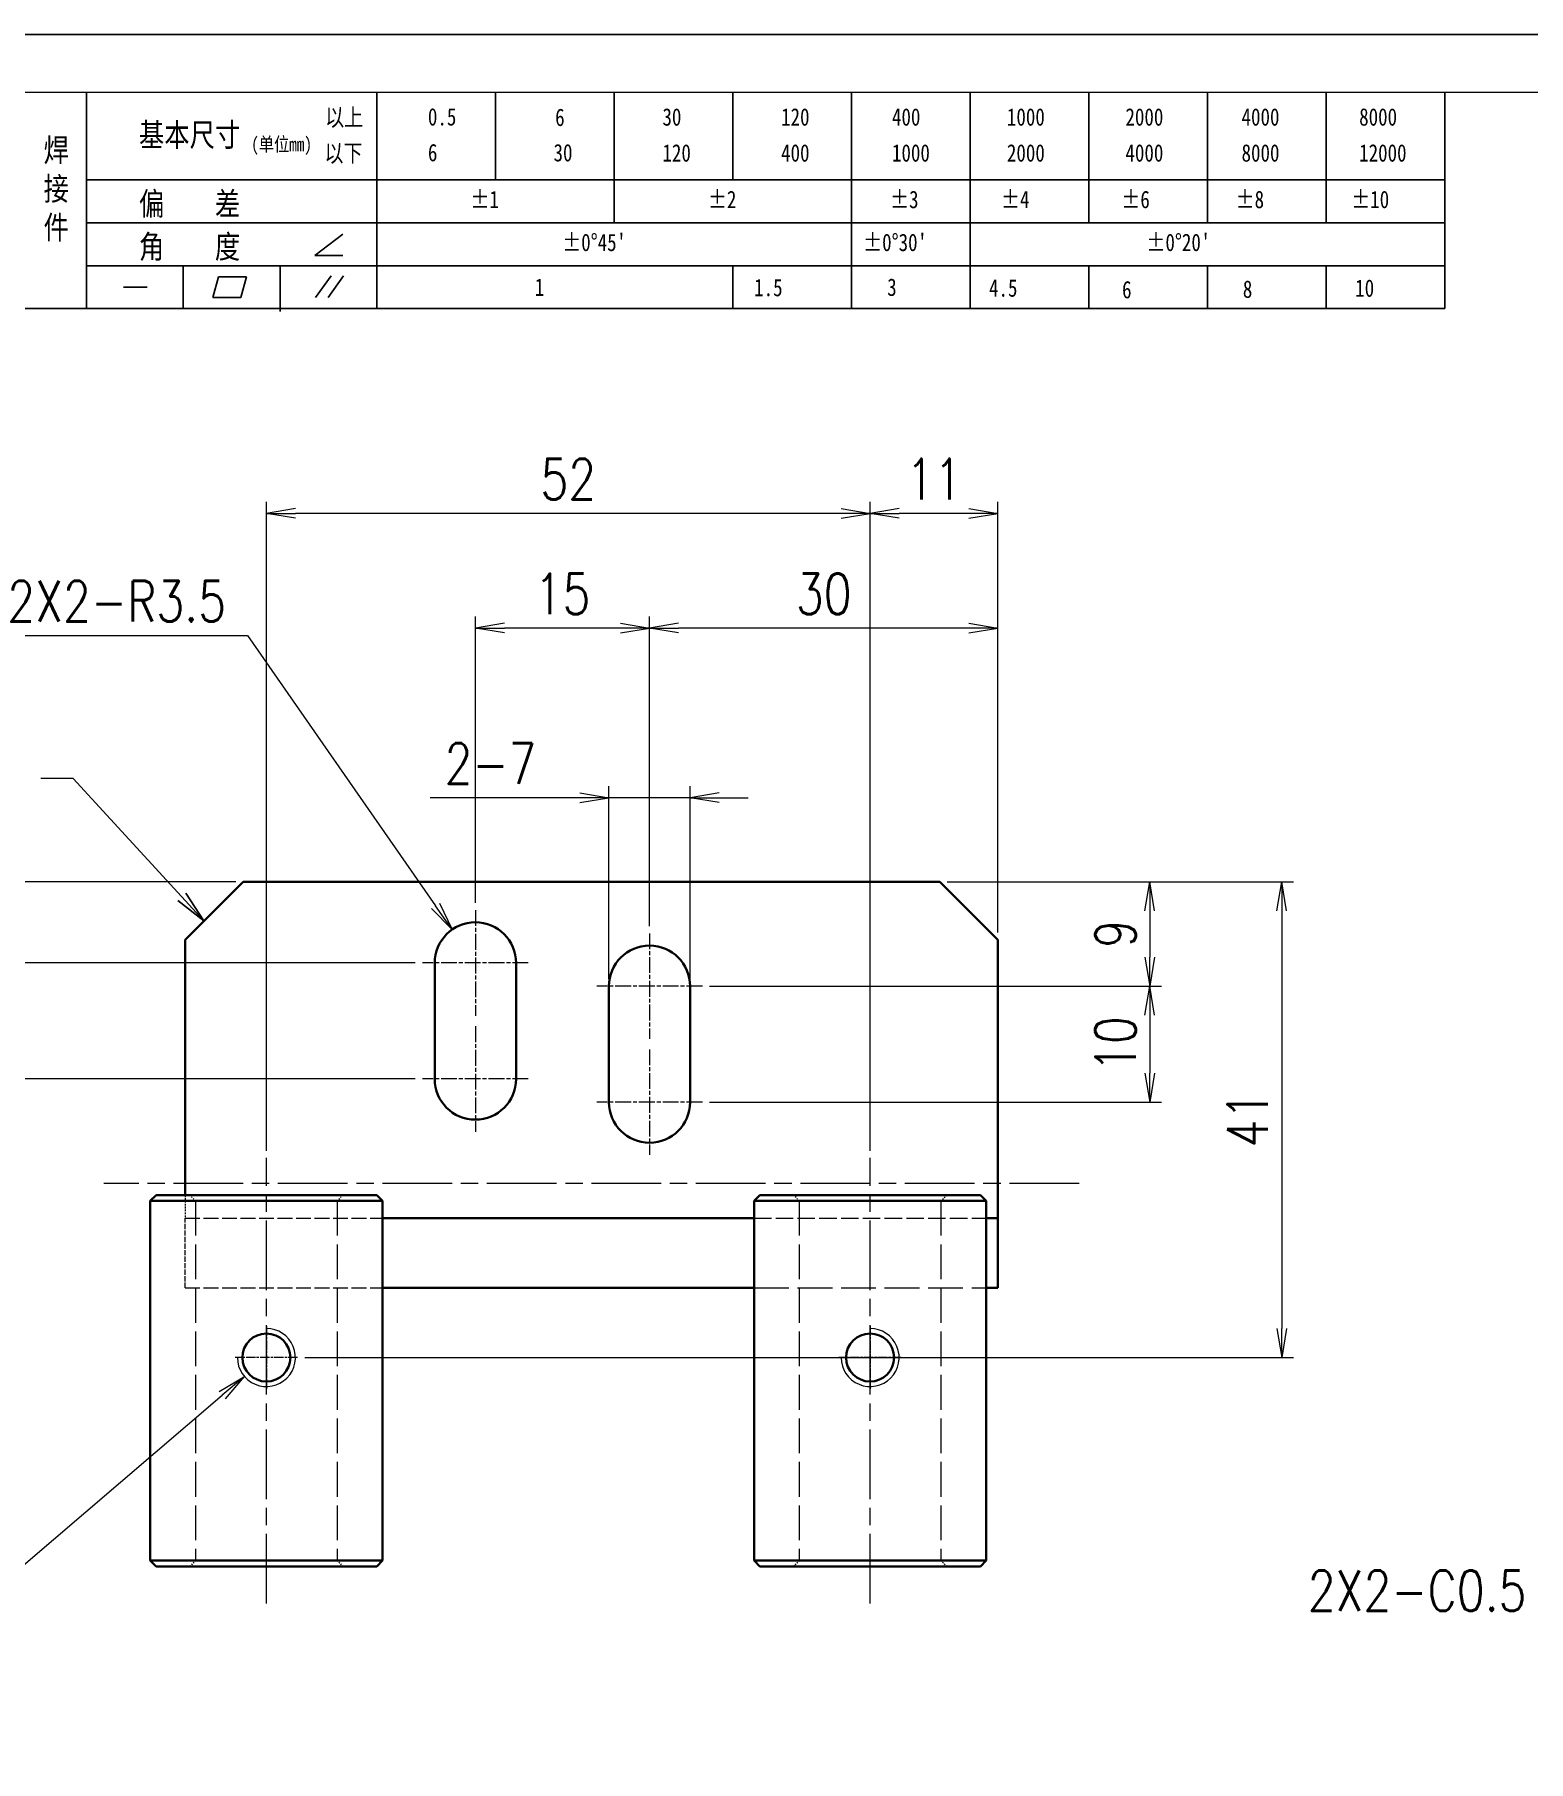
# Model space of a CAD drawing. Header units: inches. Extents: x 269 to 10986, y 1043 to 4337.
# Drawn here: x 5407.8 to 5536.4, y 2550.7 to 2699.5 of the extents above; entities that cross this region are included whole.
import ezdxf

# ---------------------------------------------------------------- set-up
doc = ezdxf.new("R2010")
doc.units = ezdxf.units.IN
doc.header["$MEASUREMENT"] = 0
doc.linetypes.add('AM_ISO02W050x2', pattern=[3.75, 3, -0.75])
doc.linetypes.add('AM_ISO08W050x2', pattern=[9, 6, -0.75, 1.5, -0.75])
for name, color, linetype, lineweight in [('中心线', 2, 'AM_ISO08W050x2', 18), ('图框', 7, 'Continuous', 18), ('标注线', 3, 'Continuous', 18), ('粗实线', 7, 'Continuous', 35), ('虚线', 1, 'AM_ISO02W050x2', 18)]:
    doc.layers.add(name, color=color, linetype=linetype, lineweight=lineweight)
doc.layers.add('图\\M+19E79\\M+195B6\\M+18E9A', color=7, linetype='Continuous')
doc.layers.add('打印', color=7, linetype='Continuous', lineweight=15, plot=False)
doc.layers.add('打印-禁用', color=7, linetype='Continuous', lineweight=15, plot=False)
doc.styles.add('DIM', font='romans.shx', dxfattribs={"width": 0.8, "bigfont": 'bigfont.shx'})
doc.styles.add('国标', font='simfang.ttf', dxfattribs={"width": 0.8})
doc.dimstyles.new('XR 1-1', dxfattribs={"dimtxt": 3.5, "dimasz": 2.5, "dimexe": 1, "dimexo": 0.625, "dimgap": 1.2, "dimtad": 1, "dimtoh": 1, "dimdsep": 46, "dimtxsty": 'DIM', "dimblk": 'OPEN', "dimcen": 0, "dimclrd": 8, "dimclre": 8, "dimclrt": 2, "dimazin": 2, "dimtfac": 0.5, "dimtmove": 0, "dimatfit": 3, "dimldrblk": 'OPEN', "dimfxl": 0, "dimtolj": 2, "dimlwd": 18, "dimlwe": 18, "dimarcsym": 0})
doc.dimstyles.new('XR 1-1$0', dxfattribs={"dimtxt": 3.5, "dimasz": 2.5, "dimexe": 1, "dimexo": 0.625, "dimgap": 1.2, "dimtad": 1, "dimzin": 9, "dimdsep": 46, "dimtxsty": 'DIM', "dimblk": 'OPEN', "dimcen": 0, "dimclrd": 8, "dimclre": 8, "dimclrt": 2, "dimazin": 2, "dimtfac": 0.5, "dimtmove": 0, "dimatfit": 3, "dimldrblk": 'OPEN', "dimfxl": 0, "dimtolj": 2, "dimlwd": 18, "dimlwe": 18, "dimarcsym": 0})
doc.dimstyles.new('XR 1-1$3', dxfattribs={"dimtxt": 3.5, "dimasz": 2.5, "dimexe": 1, "dimexo": 0.625, "dimgap": 1.2, "dimtad": 1, "dimtoh": 1, "dimdsep": 46, "dimtxsty": 'DIM', "dimblk": 'OPEN', "dimcen": 0, "dimclrd": 8, "dimclre": 8, "dimclrt": 2, "dimazin": 2, "dimtfac": 0.5, "dimtofl": 0, "dimtmove": 0, "dimatfit": 3, "dimldrblk": 'OPEN', "dimfxl": 0, "dimtolj": 2, "dimlwd": 18, "dimlwe": 18, "dimarcsym": 0})
doc.dimstyles.new('XR 1-1$4', dxfattribs={"dimtxt": 3.5, "dimasz": 2.5, "dimexe": 1, "dimexo": 0.625, "dimgap": 1.2, "dimtad": 1, "dimtoh": 1, "dimdsep": 46, "dimtxsty": 'DIM', "dimblk": 'OPEN', "dimcen": 0, "dimclrd": 8, "dimclre": 8, "dimclrt": 2, "dimazin": 2, "dimtfac": 0.5, "dimtofl": 0, "dimtmove": 0, "dimatfit": 3, "dimldrblk": 'OPEN', "dimfxl": 0, "dimtolj": 2, "dimlwd": 18, "dimlwe": 18, "dimarcsym": 0})

# ---------------------------------------------------------------- blocks, each defined once
blk = doc.blocks.new('GZDEH零件A3图框V01版')
at = {"layer": '图\\M+19E79\\M+195B6\\M+18E9A', "color": 9}
for p, q in [((2996.09, -1573.08), (2996.09, -1554.46)), ((3021.09, -1561.98), (3021.09, -1554.46)), ((3031.31, -1561.98), (3031.31, -1554.46)), ((3041.53, -1561.98), (3041.53, -1554.46)), ((3051.75, -1561.98), (3051.75, -1554.46)), ((3061.98, -1561.98), (3061.98, -1554.46)), ((3072.2, -1561.98), (3072.2, -1554.46)), ((3082.42, -1561.98), (3082.42, -1554.46)), ((3092.64, -1561.98), (3092.64, -1554.46)), ((3102.86, -1561.98), (3102.86, -1554.46)), ((3113.09, -1573.08), (3113.09, -1554.46)), ((2996.09, -1561.98), (3113.09, -1561.98)), ((3021.09, -1573.08), (3021.09, -1561.98)), ((3041.53, -1565.68), (3041.53, -1561.98)), ((3061.98, -1573.08), (3061.98, -1561.98)), ((3072.2, -1573.08), (3072.2, -1561.98)), ((3082.42, -1565.68), (3082.42, -1561.98)), ((3092.64, -1565.68), (3092.64, -1561.98)), ((3102.86, -1565.68), (3102.86, -1561.98)), ((2996.09, -1565.68), (3113.09, -1565.68)), ((3015.75, -1568.51), (3018.15, -1566.66)), ((3015.75, -1568.51), (3018.15, -1568.51)), ((2996.09, -1569.38), (3113.09, -1569.38)), ((3004.42, -1573.08), (3004.42, -1569.38)), ((3012.75, -1573.08), (3012.75, -1569.38)), ((3051.75, -1573.08), (3051.75, -1569.38)), ((3082.42, -1573.08), (3082.42, -1569.48)), ((3092.64, -1573.08), (3092.64, -1569.38)), ((3102.86, -1573.08), (3102.86, -1569.38)), ((2999.26, -1571.23), (3001.32, -1571.23)), ((3006.97, -1572.12), (3007.45, -1570.33)), ((3007.45, -1570.33), (3009.86, -1570.33)), ((3009.39, -1572.12), (3009.86, -1570.33)), ((3015.81, -1572.12), (3017.15, -1570.26)), ((3016.89, -1572.12), (3018.23, -1570.26)), ((3006.97, -1572.12), (3009.39, -1572.12)), ((2990.09, -1573.08), (3113.09, -1573.08)), ((3012.75, -1573.33), (3012.75, -1573.08))]:
    blk.add_line(p, q, dxfattribs=at)
at = {"layer": '图框', "linetype": 'Continuous'}
blk.add_line((3272.49, -1554.46), (2882.49, -1554.46), dxfattribs=at)
at = {"layer": '打印-禁用', "linetype": 'Continuous'}
blk.add_line((3277.49, -1549.46), (2857.49, -1549.46), dxfattribs=at)
at = {"layer": '图\\M+19E79\\M+195B6\\M+18E9A', "color": 9, "style": '国标', "width": 0.8}
for s, height, p in [('以上', 1.5, (3016.64, -1557.33)), ('0.5', 1.5, (3025.49, -1557.3)), ('6', 1.5, (3036.45, -1557.34)), ('30', 1.5, (3045.69, -1557.31)), ('120', 1.5, (3055.91, -1557.31)), ('400', 1.5, (3065.46, -1557.31)), ('1000', 1.5, (3075.36, -1557.31)), ('2000', 1.5, (3085.57, -1557.31)), ('4000', 1.5, (3095.57, -1557.31)), ('8000', 1.5, (3105.7, -1557.31)), ('基本尺寸', 2, (3000.6, -1559.1)), ('以下', 1.5, (3016.58, -1560.43)), ('6', 1.5, (3025.49, -1560.38)), ('30', 1.5, (3036.31, -1560.39)), ('120', 1.5, (3045.69, -1560.41)), ('400', 1.5, (3055.91, -1560.41)), ('1000', 1.5, (3065.46, -1560.41)), ('2000', 1.5, (3075.36, -1560.41)), ('4000', 1.5, (3085.57, -1560.41)), ('8000', 1.5, (3095.57, -1560.41)), ('12000', 1.5, (3105.7, -1560.41)), ('偏    差', 2, (3000.6, -1565.04)), ('±1', 1.5, (3029.16, -1564.42)), ('±2', 1.5, (3049.61, -1564.42)), ('±3', 1.5, (3065.3, -1564.42)), ('±4', 1.5, (3074.85, -1564.42)), ('±6', 1.5, (3085.22, -1564.42)), ('±8', 1.5, (3095.06, -1564.42)), ('±10', 1.5, (3105.02, -1564.42)), ('角    度', 2, (3000.6, -1568.74)), ("±0%%D45'", 1.5, (3037.06, -1568.12)), ("±0%%D30'", 1.5, (3062.98, -1568.12)), ("±0%%D20'", 1.5, (3087.38, -1568.12)), ('1', 1.5, (3034.69, -1571.98)), ('1.5', 1.5, (3053.59, -1572.01)), ('3', 1.5, (3065.05, -1571.98)), ('4.5', 1.5, (3073.82, -1572.05)), ('6', 1.5, (3085.28, -1572.19)), ('8', 1.5, (3095.68, -1572.15)), ('10', 1.5, (3105.36, -1572.06))]:
    blk.add_text(s, height=height, dxfattribs=at).set_placement(p)
at = {"layer": '图\\M+19E79\\M+195B6\\M+18E9A', "color": 9, "lineweight": 15, "style": '国标', "width": 0.8}
blk.add_text('(单位mm)', height=1.2, dxfattribs=at).set_placement((3010.27, -1559.51))
at = {"layer": '图\\M+19E79\\M+195B6\\M+18E9A', "color": 9, "insert": (2992.39, -1558.41), "char_height": 2, "width": 3.1877, "attachment_point": 1, "style": '国标'}
blk.add_mtext('焊\\P接\\P件', dxfattribs=at)
blk = doc.blocks.new('DEH A3')
at = {"layer": '图框'}
blk.add_blockref('GZDEH零件A3图框V01版', (-2857.49, 1846.46), dxfattribs=at)
blk = doc.blocks.new('_Open')
at = {"color": 0, "linetype": 'ByBlock', "lineweight": -2}
for p, q in [((-1, 0.167), (0, 0)), ((-1, -0.167), (0, 0)), ((0, 0), (-1, 0))]:
    blk.add_line(p, q, dxfattribs=at)
blk = doc.blocks.new('*D399')
at = {"layer": 'Defpoints', "color": 0, "transparency": 16777216}
for p in [(5460.75, 2648.32), (5460.75, 2622.02), (5490.75, 2621.47)]:
    blk.add_point(p, dxfattribs=at)
at = {"layer": '标注线', "color": 8, "lineweight": 18, "transparency": 16777216}
for p, q in [((5460.75, 2622.64), (5460.75, 2649.32)), ((5490.75, 2622.09), (5490.75, 2649.32)), ((5488.25, 2648.32), (5463.25, 2648.32))]:
    blk.add_line(p, q, dxfattribs=at)
at = {"layer": '标注线', "color": 8, "lineweight": 18, "transparency": 16777216, "xscale": 2.5, "yscale": 2.5, "zscale": 2.5, "rotation": 180}
blk.add_blockref('_Open', (5460.75, 2648.32), dxfattribs=at)
at = {"layer": '标注线', "color": 8, "lineweight": 18, "transparency": 16777216, "xscale": 2.5, "yscale": 2.5, "zscale": 2.5}
blk.add_blockref('_Open', (5490.75, 2648.32), dxfattribs=at)
at = {"layer": '标注线', "color": 2, "transparency": 16777216, "insert": (5475.75, 2651.27), "char_height": 3.5, "attachment_point": 5, "style": 'DIM'}
blk.add_mtext('\\A2;30', dxfattribs=at)
blk = doc.blocks.new('*D400')
at = {"layer": 'Defpoints', "color": 0, "transparency": 16777216}
for p in [(5445.75, 2648.32), (5445.75, 2624.02), (5460.75, 2622.02)]:
    blk.add_point(p, dxfattribs=at)
at = {"layer": '标注线', "color": 8, "lineweight": 18, "transparency": 16777216}
for p, q in [((5445.75, 2624.64), (5445.75, 2649.32)), ((5460.75, 2622.64), (5460.75, 2649.32)), ((5458.25, 2648.32), (5448.25, 2648.32))]:
    blk.add_line(p, q, dxfattribs=at)
at = {"layer": '标注线', "color": 8, "lineweight": 18, "transparency": 16777216, "xscale": 2.5, "yscale": 2.5, "zscale": 2.5, "rotation": 180}
blk.add_blockref('_Open', (5445.75, 2648.32), dxfattribs=at)
at = {"layer": '标注线', "color": 8, "lineweight": 18, "transparency": 16777216, "xscale": 2.5, "yscale": 2.5, "zscale": 2.5}
blk.add_blockref('_Open', (5460.75, 2648.32), dxfattribs=at)
at = {"layer": '标注线', "color": 2, "transparency": 16777216, "insert": (5453.25, 2651.27), "char_height": 3.5, "attachment_point": 5, "style": 'DIM'}
blk.add_mtext('\\A2;15', dxfattribs=at)
blk = doc.blocks.new('*D401')
at = {"layer": 'Defpoints', "color": 0, "transparency": 16777216}
for p in [(5457.25, 2633.71), (5457.25, 2617.47), (5464.25, 2617.47)]:
    blk.add_point(p, dxfattribs=at)
at = {"layer": '标注线', "color": 8, "lineweight": 18, "transparency": 16777216}
for p, q in [((5457.25, 2618.09), (5457.25, 2634.71)), ((5464.25, 2618.09), (5464.25, 2634.71)), ((5454.75, 2633.71), (5441.85, 2633.71)), ((5464.25, 2633.71), (5457.25, 2633.71)), ((5466.75, 2633.71), (5469.25, 2633.71))]:
    blk.add_line(p, q, dxfattribs=at)
at = {"layer": '标注线', "color": 8, "lineweight": 18, "transparency": 16777216, "xscale": 2.5, "yscale": 2.5, "zscale": 2.5}
blk.add_blockref('_Open', (5457.25, 2633.71), dxfattribs=at)
at = {"layer": '标注线', "color": 8, "lineweight": 18, "transparency": 16777216, "xscale": 2.5, "yscale": 2.5, "zscale": 2.5, "rotation": 180}
blk.add_blockref('_Open', (5464.25, 2633.71), dxfattribs=at)
at = {"layer": '标注线', "color": 2, "transparency": 16777216, "insert": (5447.05, 2636.66), "char_height": 3.5, "attachment_point": 5, "style": 'DIM'}
blk.add_mtext('\\A2;{\\Fromans,bigfont|c134;2-}7', dxfattribs=at)
blk = doc.blocks.new('*D402')
at = {"layer": 'Defpoints', "color": 0, "transparency": 16777216}
for p in [(5485.75, 2626.47), (5465.3, 2617.47), (5503.83, 2617.47)]:
    blk.add_point(p, dxfattribs=at)
at = {"layer": '标注线', "color": 8, "lineweight": 18, "transparency": 16777216}
for p, q in [((5486.37, 2626.47), (5504.83, 2626.47)), ((5503.83, 2623.97), (5503.83, 2619.97)), ((5465.92, 2617.47), (5504.83, 2617.47))]:
    blk.add_line(p, q, dxfattribs=at)
at = {"layer": '标注线', "color": 8, "lineweight": 18, "transparency": 16777216, "xscale": 2.5, "yscale": 2.5, "zscale": 2.5}
for p, rotation in [((5503.83, 2626.47), 90), ((5503.83, 2617.47), 270)]:
    blk.add_blockref('_Open', p, dxfattribs=dict(at, rotation=rotation))
at = {"layer": '标注线', "color": 2, "transparency": 16777216, "insert": (5500.88, 2621.97), "char_height": 3.5, "attachment_point": 5, "rotation": 90, "style": 'DIM'}
blk.add_mtext('\\A2;9', dxfattribs=at)
blk = doc.blocks.new('*D403')
at = {"layer": 'Defpoints', "color": 0, "transparency": 16777216}
for p in [(5465.3, 2617.47), (5465.3, 2607.47), (5503.83, 2607.47)]:
    blk.add_point(p, dxfattribs=at)
at = {"layer": '标注线', "color": 8, "lineweight": 18, "transparency": 16777216}
for p, q in [((5465.92, 2617.47), (5504.83, 2617.47)), ((5503.83, 2614.97), (5503.83, 2609.97)), ((5465.92, 2607.47), (5504.83, 2607.47))]:
    blk.add_line(p, q, dxfattribs=at)
at = {"layer": '标注线', "color": 8, "lineweight": 18, "transparency": 16777216, "xscale": 2.5, "yscale": 2.5, "zscale": 2.5}
for p, rotation in [((5503.83, 2617.47), 90), ((5503.83, 2607.47), 270)]:
    blk.add_blockref('_Open', p, dxfattribs=dict(at, rotation=rotation))
at = {"layer": '标注线', "color": 2, "transparency": 16777216, "insert": (5500.88, 2612.47), "char_height": 3.5, "attachment_point": 5, "rotation": 90, "style": 'DIM'}
blk.add_mtext('\\A2;10', dxfattribs=at)
blk = doc.blocks.new('*D404')
at = {"layer": 'Defpoints', "color": 0, "transparency": 16777216}
for p in [(5425.75, 2626.47), (5399.48, 2619.47), (5441.2, 2619.47)]:
    blk.add_point(p, dxfattribs=at)
at = {"layer": '标注线', "color": 8, "lineweight": 18, "transparency": 16777216}
for p, q in [((5399.48, 2628.97), (5399.48, 2631.47)), ((5425.12, 2626.47), (5398.48, 2626.47)), ((5399.48, 2626.47), (5399.48, 2619.47)), ((5440.57, 2619.47), (5398.48, 2619.47)), ((5399.48, 2616.97), (5399.48, 2614.47))]:
    blk.add_line(p, q, dxfattribs=at)
at = {"layer": '标注线', "color": 8, "lineweight": 18, "transparency": 16777216, "xscale": 2.5, "yscale": 2.5, "zscale": 2.5}
for p, rotation in [((5399.48, 2626.47), 270), ((5399.48, 2619.47), 90)]:
    blk.add_blockref('_Open', p, dxfattribs=dict(at, rotation=rotation))
at = {"layer": '标注线', "color": 2, "transparency": 16777216, "insert": (5396.53, 2622.97), "char_height": 3.5, "attachment_point": 5, "rotation": 90, "style": 'DIM'}
blk.add_mtext('\\A2;7', dxfattribs=at)
blk = doc.blocks.new('*D405')
at = {"layer": 'Defpoints', "color": 0, "transparency": 16777216}
for p in [(5441.2, 2619.47), (5399.48, 2609.47), (5441.2, 2609.47)]:
    blk.add_point(p, dxfattribs=at)
at = {"layer": '标注线', "color": 8, "lineweight": 18, "transparency": 16777216}
for p, q in [((5440.57, 2619.47), (5398.48, 2619.47)), ((5399.48, 2616.97), (5399.48, 2611.97)), ((5440.57, 2609.47), (5398.48, 2609.47))]:
    blk.add_line(p, q, dxfattribs=at)
at = {"layer": '标注线', "color": 8, "lineweight": 18, "transparency": 16777216, "xscale": 2.5, "yscale": 2.5, "zscale": 2.5}
for p, rotation in [((5399.48, 2619.47), 90), ((5399.48, 2609.47), 270)]:
    blk.add_blockref('_Open', p, dxfattribs=dict(at, rotation=rotation))
at = {"layer": '标注线', "color": 2, "transparency": 16777216, "insert": (5396.53, 2614.47), "char_height": 3.5, "attachment_point": 5, "rotation": 90, "style": 'DIM'}
blk.add_mtext('\\A2;10', dxfattribs=at)
blk = doc.blocks.new('*D406')
at = {"layer": 'Defpoints', "color": 0, "transparency": 16777216}
for p in [(5443.75, 2622.34), (5445.75, 2619.47)]:
    blk.add_point(p, dxfattribs=at)
at = {"layer": '标注线', "color": 8, "lineweight": 18, "transparency": 16777216}
for p, q in [((5404.78, 2647.69), (5426.12, 2647.69)), ((5426.12, 2647.69), (5442.32, 2624.39))]:
    blk.add_line(p, q, dxfattribs=at)
at = {"layer": '标注线', "color": 8, "lineweight": 18, "transparency": 16777216, "xscale": 2.5, "yscale": 2.5, "zscale": 2.5, "rotation": 304.8146096801856}
blk.add_blockref('_Open', (5443.75, 2622.34), dxfattribs=at)
at = {"layer": '标注线', "color": 2, "transparency": 16777216, "insert": (5414.85, 2650.64), "char_height": 3.5, "attachment_point": 5, "style": 'DIM'}
blk.add_mtext('\\A2;{\\Fromans,bigfont|c134;2X2-}R3.5', dxfattribs=at)
blk = doc.blocks.new('*D414')
at = {"layer": 'Defpoints', "color": 0, "transparency": 16777216}
for p in [(5479.75, 2658.21), (5490.75, 2628.1), (5479.75, 2602.67)]:
    blk.add_point(p, dxfattribs=at)
at = {"layer": '标注线', "color": 8, "lineweight": 18, "transparency": 16777216}
for p, q in [((5479.75, 2603.29), (5479.75, 2659.21)), ((5488.25, 2658.21), (5482.25, 2658.21)), ((5490.75, 2628.73), (5490.75, 2659.21))]:
    blk.add_line(p, q, dxfattribs=at)
at = {"layer": '标注线', "color": 8, "lineweight": 18, "transparency": 16777216, "xscale": 2.5, "yscale": 2.5, "zscale": 2.5, "rotation": 180}
blk.add_blockref('_Open', (5479.75, 2658.21), dxfattribs=at)
at = {"layer": '标注线', "color": 8, "lineweight": 18, "transparency": 16777216, "xscale": 2.5, "yscale": 2.5, "zscale": 2.5}
blk.add_blockref('_Open', (5490.75, 2658.21), dxfattribs=at)
at = {"layer": '标注线', "color": 2, "transparency": 16777216, "insert": (5485.25, 2661.16), "char_height": 3.5, "attachment_point": 5, "style": 'DIM'}
blk.add_mtext('\\A2;11', dxfattribs=at)
blk = doc.blocks.new('*D415')
at = {"layer": 'Defpoints', "color": 0, "transparency": 16777216}
for p in [(5427.75, 2658.21), (5427.75, 2602.67), (5479.75, 2602.67)]:
    blk.add_point(p, dxfattribs=at)
at = {"layer": '标注线', "color": 8, "lineweight": 18, "transparency": 16777216}
for p, q in [((5427.75, 2603.29), (5427.75, 2659.21)), ((5477.25, 2658.21), (5430.25, 2658.21)), ((5479.75, 2603.29), (5479.75, 2659.21))]:
    blk.add_line(p, q, dxfattribs=at)
at = {"layer": '标注线', "color": 8, "lineweight": 18, "transparency": 16777216, "xscale": 2.5, "yscale": 2.5, "zscale": 2.5, "rotation": 180}
blk.add_blockref('_Open', (5427.75, 2658.21), dxfattribs=at)
at = {"layer": '标注线', "color": 8, "lineweight": 18, "transparency": 16777216, "xscale": 2.5, "yscale": 2.5, "zscale": 2.5}
blk.add_blockref('_Open', (5479.75, 2658.21), dxfattribs=at)
at = {"layer": '标注线', "color": 2, "transparency": 16777216, "insert": (5453.75, 2661.16), "char_height": 3.5, "attachment_point": 5, "style": 'DIM'}
blk.add_mtext('\\A2;52', dxfattribs=at)
blk = doc.blocks.new('*D416')
at = {"layer": 'Defpoints', "color": 0, "transparency": 16777216}
for p in [(5495.6, 2626.47), (5430.43, 2585.47), (5515.2, 2585.47)]:
    blk.add_point(p, dxfattribs=at)
at = {"layer": '标注线', "color": 8, "lineweight": 18, "transparency": 16777216}
for p, q in [((5496.22, 2626.47), (5516.2, 2626.47)), ((5515.2, 2623.97), (5515.2, 2587.97)), ((5431.06, 2585.47), (5516.2, 2585.47))]:
    blk.add_line(p, q, dxfattribs=at)
at = {"layer": '标注线', "color": 8, "lineweight": 18, "transparency": 16777216, "xscale": 2.5, "yscale": 2.5, "zscale": 2.5}
for p, rotation in [((5515.2, 2626.47), 90), ((5515.2, 2585.47), 270)]:
    blk.add_blockref('_Open', p, dxfattribs=dict(at, rotation=rotation))
at = {"layer": '标注线', "color": 2, "transparency": 16777216, "insert": (5512.25, 2605.97), "char_height": 3.5, "attachment_point": 5, "rotation": 90, "style": 'DIM'}
blk.add_mtext('\\A2;41', dxfattribs=at)
blk = doc.blocks.new('*D417')
at = {"layer": 'Defpoints', "color": 0, "transparency": 16777216}
for p in [(5429.65, 2587.09), (5425.85, 2583.84)]:
    blk.add_point(p, dxfattribs=at)
at = {"layer": '标注线', "color": 8, "lineweight": 18, "transparency": 16777216}
for p, q in [((5406.43, 2567.24), (5423.95, 2582.22)), ((5394.03, 2567.24), (5406.43, 2567.24))]:
    blk.add_line(p, q, dxfattribs=at)
at = {"layer": '标注线', "color": 8, "lineweight": 18, "transparency": 16777216, "xscale": 2.5, "yscale": 2.5, "zscale": 2.5, "rotation": 40.53483776711264}
blk.add_blockref('_Open', (5425.85, 2583.84), dxfattribs=at)
at = {"layer": '标注线', "color": 2, "transparency": 16777216, "insert": (5399.63, 2570.19), "char_height": 3.5, "attachment_point": 5, "style": 'DIM'}
blk.add_mtext('\\A2;{\\Fromans,bigfont|c134;2-}M5', dxfattribs=at)

msp = doc.modelspace()

# ---------------------------------------------------------------- linework, layer by layer
at = {"layer": '中心线', "ltscale": 0.227499}
for p, q in [((5445.745, 2624.018), (5445.745, 2614.918)), ((5460.745, 2622.018), (5460.745, 2612.918)), ((5450.295, 2619.468), (5441.195, 2619.468)), ((5465.295, 2617.468), (5456.195, 2617.468)), ((5445.745, 2614.018), (5445.745, 2604.918)), ((5460.745, 2612.018), (5460.745, 2602.918)), ((5450.295, 2609.468), (5441.195, 2609.468)), ((5465.295, 2607.468), (5456.195, 2607.468))]:
    msp.add_line(p, q, dxfattribs=at)
at = {"layer": '中心线'}
for p, q in [((5427.745, 2564.267), (5427.745, 2602.668)), ((5479.745, 2564.267), (5479.745, 2602.668)), ((5497.745, 2600.468), (5413.745, 2600.468))]:
    msp.add_line(p, q, dxfattribs=at)
at = {"layer": '中心线', "ltscale": 0.134355}
for p, q in [((5427.745, 2588.154), (5427.745, 2582.78)), ((5479.745, 2588.154), (5479.745, 2582.78)), ((5430.432, 2585.467), (5425.058, 2585.467)), ((5482.432, 2585.467), (5477.058, 2585.467))]:
    msp.add_line(p, q, dxfattribs=at)
at = {"layer": '打印'}
msp.add_lwpolyline([(5273.658, 2699.472), (5693.658, 2699.472), (5693.658, 2402.472), (5273.658, 2402.472)], close=True, dxfattribs=at)
at = {"layer": '标注线'}
for centre in [(5427.745, 2585.467), (5479.745, 2585.467)]:
    msp.add_arc(centre, 2.5, 179.9993, 90, dxfattribs=at)
at = {"layer": '粗实线', "ltscale": 0.176777}
for p, q in [((5420.745, 2621.468), (5425.745, 2626.468)), ((5490.745, 2621.468), (5485.745, 2626.468))]:
    msp.add_line(p, q, dxfattribs=at)
at = {"layer": '粗实线'}
for p, q in [((5425.745, 2626.468), (5485.745, 2626.468)), ((5420.745, 2621.468), (5420.745, 2600.468)), ((5490.745, 2621.468), (5490.745, 2600.468)), ((5417.745, 2567.968), (5417.745, 2598.968)), ((5437.745, 2567.968), (5437.745, 2598.968)), ((5469.745, 2567.968), (5469.745, 2598.968)), ((5489.745, 2567.968), (5489.745, 2598.968)), ((5469.745, 2597.468), (5437.745, 2597.468)), ((5469.745, 2591.468), (5437.745, 2591.468))]:
    msp.add_line(p, q, dxfattribs=at)
at = {"layer": '粗实线', "ltscale": 0.25}
for p, q in [((5442.245, 2609.468), (5442.245, 2619.468)), ((5449.245, 2619.468), (5449.245, 2609.468)), ((5457.245, 2607.468), (5457.245, 2617.468)), ((5464.245, 2617.468), (5464.245, 2607.468))]:
    msp.add_line(p, q, dxfattribs=at)
at = {"layer": '粗实线', "ltscale": 0.025}
for p, q in [((5420.745, 2600.468), (5420.745, 2599.468)), ((5490.745, 2597.468), (5489.745, 2597.468)), ((5490.745, 2591.468), (5489.745, 2591.468))]:
    msp.add_line(p, q, dxfattribs=at)
at = {"layer": '粗实线', "ltscale": 0.075}
msp.add_line((5490.745, 2600.468), (5490.745, 2597.468), dxfattribs=at)
at = {"layer": '粗实线', "ltscale": 0.017678}
for p, q in [((5418.245, 2599.468), (5417.745, 2598.968)), ((5437.245, 2599.468), (5437.745, 2598.968)), ((5470.245, 2599.468), (5469.745, 2598.968)), ((5489.245, 2599.468), (5489.745, 2598.968)), ((5418.245, 2567.468), (5417.745, 2567.968)), ((5437.245, 2567.468), (5437.745, 2567.968)), ((5470.245, 2567.468), (5469.745, 2567.968))]:
    msp.add_line(p, q, dxfattribs=at)
at = {"layer": '粗实线', "ltscale": 0.030604}
for p, q in [((5417.745, 2598.968), (5418.97, 2598.968)), ((5469.745, 2598.968), (5470.97, 2598.968)), ((5418.97, 2567.968), (5417.745, 2567.968)), ((5470.97, 2567.968), (5469.745, 2567.968))]:
    msp.add_line(p, q, dxfattribs=at)
at = {"layer": '粗实线', "ltscale": 0.029074}
for p, q in [((5418.245, 2599.468), (5419.408, 2599.468)), ((5470.245, 2599.468), (5471.408, 2599.468))]:
    msp.add_line(p, q, dxfattribs=at)
at = {"layer": '粗实线', "ltscale": 0.339252}
for p, q in [((5418.97, 2598.968), (5432.54, 2598.968)), ((5470.97, 2598.968), (5484.54, 2598.968))]:
    msp.add_line(p, q, dxfattribs=at)
at = {"layer": '粗实线', "ltscale": 0.322289}
for p, q in [((5419.408, 2599.468), (5432.3, 2599.468)), ((5471.408, 2599.468), (5484.3, 2599.468))]:
    msp.add_line(p, q, dxfattribs=at)
at = {"layer": '粗实线', "ltscale": 0.123636}
for p, q in [((5432.3, 2599.468), (5437.245, 2599.468)), ((5484.3, 2599.468), (5489.245, 2599.468)), ((5432.3, 2567.468), (5437.245, 2567.468)), ((5484.3, 2567.468), (5489.245, 2567.468))]:
    msp.add_line(p, q, dxfattribs=at)
at = {"layer": '粗实线', "ltscale": 0.130144}
for p, q in [((5432.54, 2598.968), (5437.745, 2598.968)), ((5484.54, 2598.968), (5489.745, 2598.968)), ((5437.745, 2567.968), (5432.54, 2567.968)), ((5484.54, 2567.968), (5489.745, 2567.968))]:
    msp.add_line(p, q, dxfattribs=at)
at = {"layer": '粗实线', "ltscale": 0.15}
for p, q in [((5437.745, 2597.468), (5437.745, 2591.468)), ((5469.745, 2597.468), (5469.745, 2591.468)), ((5489.745, 2597.468), (5489.745, 2591.468)), ((5490.745, 2597.468), (5490.745, 2591.468))]:
    msp.add_line(p, q, dxfattribs=at)
at = {"layer": '粗实线', "ltscale": 0.248868}
for p, q in [((5418.245, 2567.468), (5428.2, 2567.468)), ((5470.245, 2567.468), (5480.2, 2567.468))]:
    msp.add_line(p, q, dxfattribs=at)
at = {"layer": '粗实线', "ltscale": 0.231362}
for p, q in [((5428.224, 2567.968), (5418.97, 2567.968)), ((5480.224, 2567.968), (5470.97, 2567.968))]:
    msp.add_line(p, q, dxfattribs=at)
at = {"layer": '粗实线', "ltscale": 0.102495}
for p, q in [((5432.3, 2567.468), (5428.2, 2567.468)), ((5484.3, 2567.468), (5480.2, 2567.468))]:
    msp.add_line(p, q, dxfattribs=at)
at = {"layer": '粗实线', "ltscale": 0.10789}
for p, q in [((5432.54, 2567.968), (5428.224, 2567.968)), ((5484.54, 2567.968), (5480.224, 2567.968))]:
    msp.add_line(p, q, dxfattribs=at)
at = {"layer": '粗实线', "ltscale": 0.017677}
msp.add_line((5489.245, 2567.468), (5489.745, 2567.968), dxfattribs=at)
at = {"layer": '粗实线'}
for centre in [(5427.745, 2585.467), (5479.745, 2585.467)]:
    msp.add_circle(centre, 2.067, dxfattribs=at)
for centre, start, end in [((5445.745, 2619.468), 0, 180), ((5460.745, 2617.468), 0, 180), ((5445.745, 2609.468), 180, 0), ((5460.745, 2607.468), 180, 0)]:
    msp.add_arc(centre, 3.5, start, end, dxfattribs=at)
at = {"layer": '虚线', "ltscale": 0.130144}
for p, q in [((5417.745, 2598.968), (5422.951, 2598.968)), ((5469.745, 2598.968), (5474.951, 2598.968)), ((5422.951, 2567.968), (5417.745, 2567.968)), ((5474.951, 2567.968), (5469.745, 2567.968))]:
    msp.add_line(p, q, dxfattribs=at)
at = {"layer": '虚线', "ltscale": 0.05}
msp.add_line((5420.745, 2599.468), (5420.745, 2597.468), dxfattribs=at)
at = {"layer": '虚线', "ltscale": 0.017678}
for p, q in [((5421.645, 2598.968), (5421.145, 2599.468)), ((5433.845, 2598.968), (5434.345, 2599.468)), ((5473.645, 2598.968), (5473.145, 2599.468)), ((5485.845, 2598.968), (5486.345, 2599.468)), ((5421.645, 2567.968), (5421.145, 2567.468)), ((5433.845, 2567.968), (5434.345, 2567.468)), ((5473.645, 2567.968), (5473.145, 2567.468)), ((5485.845, 2567.968), (5486.345, 2567.468))]:
    msp.add_line(p, q, dxfattribs=at)
at = {"layer": '虚线', "ltscale": 0.079388}
for p, q in [((5421.645, 2598.968), (5424.821, 2598.968)), ((5430.67, 2598.968), (5433.845, 2598.968)), ((5473.645, 2598.968), (5476.821, 2598.968)), ((5482.67, 2598.968), (5485.845, 2598.968)), ((5421.645, 2567.968), (5424.821, 2567.968)), ((5430.67, 2567.968), (5433.845, 2567.968)), ((5473.645, 2567.968), (5476.821, 2567.968)), ((5482.67, 2567.968), (5485.845, 2567.968))]:
    msp.add_line(p, q, dxfattribs=at)
at = {"layer": '虚线'}
for p, q in [((5421.645, 2598.968), (5421.645, 2567.968)), ((5433.845, 2598.968), (5433.845, 2567.968)), ((5473.645, 2598.968), (5473.645, 2567.968)), ((5485.845, 2598.968), (5485.845, 2567.968)), ((5469.745, 2591.468), (5489.745, 2591.468))]:
    msp.add_line(p, q, dxfattribs=at)
at = {"layer": '虚线', "ltscale": 0.206944}
for p, q in [((5422.392, 2598.968), (5430.67, 2598.968)), ((5424.821, 2598.968), (5433.099, 2598.968)), ((5474.392, 2598.968), (5482.67, 2598.968)), ((5476.821, 2598.968), (5485.099, 2598.968))]:
    msp.add_line(p, q, dxfattribs=at)
at = {"layer": '虚线', "ltscale": 0.339252}
for p, q in [((5422.951, 2598.968), (5436.521, 2598.968)), ((5474.951, 2598.968), (5488.521, 2598.968))]:
    msp.add_line(p, q, dxfattribs=at)
at = {"layer": '虚线', "ltscale": 0.030604}
for p, q in [((5436.521, 2598.968), (5437.745, 2598.968)), ((5488.521, 2598.968), (5489.745, 2598.968)), ((5437.745, 2567.968), (5436.521, 2567.968)), ((5489.745, 2567.968), (5488.521, 2567.968))]:
    msp.add_line(p, q, dxfattribs=at)
at = {"layer": '虚线', "ltscale": 0.425}
for p, q in [((5420.745, 2597.468), (5437.745, 2597.468)), ((5420.745, 2591.468), (5437.745, 2591.468))]:
    msp.add_line(p, q, dxfattribs=at)
at = {"layer": '虚线', "ltscale": 0.15}
msp.add_line((5420.745, 2591.468), (5420.745, 2597.468), dxfattribs=at)
at = {"layer": '虚线', "ltscale": 0.5}
msp.add_line((5469.745, 2597.468), (5489.745, 2597.468), dxfattribs=at)
at = {"layer": '虚线', "ltscale": 0.005038}
for p, q in [((5422.392, 2567.968), (5422.594, 2567.968)), ((5474.392, 2567.968), (5474.594, 2567.968))]:
    msp.add_line(p, q, dxfattribs=at)
at = {"layer": '虚线', "ltscale": 0.201906}
for p, q in [((5422.594, 2567.968), (5430.67, 2567.968)), ((5474.594, 2567.968), (5482.67, 2567.968))]:
    msp.add_line(p, q, dxfattribs=at)
at = {"layer": '虚线', "ltscale": 0.055287}
for p, q in [((5425.163, 2567.968), (5422.951, 2567.968)), ((5477.163, 2567.968), (5474.951, 2567.968))]:
    msp.add_line(p, q, dxfattribs=at)
at = {"layer": '虚线', "ltscale": 0.196253}
for p, q in [((5432.671, 2567.968), (5424.821, 2567.968)), ((5484.671, 2567.968), (5476.821, 2567.968))]:
    msp.add_line(p, q, dxfattribs=at)
at = {"layer": '虚线', "ltscale": 0.283965}
for p, q in [((5436.521, 2567.968), (5425.163, 2567.968)), ((5488.521, 2567.968), (5477.163, 2567.968))]:
    msp.add_line(p, q, dxfattribs=at)
at = {"layer": '虚线', "ltscale": 0.01069}
for p, q in [((5432.671, 2567.968), (5433.099, 2567.968)), ((5484.671, 2567.968), (5485.099, 2567.968))]:
    msp.add_line(p, q, dxfattribs=at)

# ---------------------------------------------------------------- block references
at = {"layer": '图框'}
msp.add_blockref('DEH A3', (5273.658, 2402.472), dxfattribs=at)

# ---------------------------------------------------------------- texts
at = {"layer": '标注线', "color": 2, "insert": (5536.279, 2563.624), "char_height": 3.5, "attachment_point": 9, "style": 'DIM'}
msp.add_mtext('\\A2;{\\Fromans,bigfont|c134;2X2-}C0.5', dxfattribs=at)

# ---------------------------------------------------------------- dimensions: what is measured, and where the dimension line sits
at = {"layer": '标注线'}
for base, p1, p2, picture, middle in [((5427.745, 2658.209), (5479.745, 2602.668), (5427.745, 2602.668), '*D415', (5453.745, 2661.159)), ((5445.745, 2648.322), (5460.745, 2622.018), (5445.745, 2624.018), '*D400', (5453.245, 2651.272))]:
    dim = msp.add_linear_dim(base=base, p1=p1, p2=p2, dimstyle='XR 1-1$0', override={"dimtmove": 1}, dxfattribs=at)
    dim.commit()
    dim.dimension.update_dxf_attribs({"geometry": picture, "text_midpoint": middle})
for base, p1, p2, picture, middle in [((5479.745, 2658.209), (5490.745, 2628.103), (5479.745, 2602.668), '*D414', (5485.245, 2661.159)), ((5460.745, 2648.322), (5490.745, 2621.468), (5460.745, 2622.018), '*D399', (5475.745, 2651.272))]:
    dim = msp.add_linear_dim(base=base, p1=p1, p2=p2, dimstyle='XR 1-1$0', dxfattribs=at)
    dim.commit()
    dim.dimension.update_dxf_attribs({"geometry": picture, "text_midpoint": middle})
dim = msp.add_radius_dim(center=(5445.745, 2619.468), mpoint=(5443.747, 2622.341), text='{\\Fromans,bigfont|c134;2X2-}<>', dimstyle='XR 1-1$4', dxfattribs=at)
dim.commit()
dim.dimension.update_dxf_attribs({"geometry": '*D406', "text_midpoint": (5414.851, 2647.692), "dimtype": 164})
dim = msp.add_linear_dim(base=(5457.245, 2633.712), p1=(5464.245, 2617.468), p2=(5457.245, 2617.468), text='{\\Fromans,bigfont|c134;2-}<>', dimstyle='XR 1-1$0', dxfattribs=at)
dim.commit()
dim.dimension.update_dxf_attribs({"geometry": '*D401', "text_midpoint": (5447.045, 2636.662)})
for base, p1, p2, picture, middle in [((5399.484, 2619.468), (5425.745, 2626.468), (5441.195, 2619.468), '*D404', (5396.534, 2622.968)), ((5515.203, 2585.467), (5495.599, 2626.468), (5430.432, 2585.467), '*D416', (5512.253, 2605.967)), ((5503.828, 2617.468), (5485.745, 2626.468), (5465.295, 2617.468), '*D402', (5500.878, 2621.968))]:
    dim = msp.add_linear_dim(base=base, p1=p1, p2=p2, angle=90, dimstyle='XR 1-1$0', dxfattribs=at)
    dim.commit()
    dim.dimension.update_dxf_attribs({"geometry": picture, "text_midpoint": middle})
for base, p1, p2, picture, middle in [((5399.484, 2609.468), (5441.195, 2619.468), (5441.195, 2609.468), '*D405', (5396.534, 2614.468)), ((5503.828, 2607.468), (5465.295, 2617.468), (5465.295, 2607.468), '*D403', (5500.878, 2612.468))]:
    dim = msp.add_linear_dim(base=base, p1=p1, p2=p2, angle=90, dimstyle='XR 1-1$0', override={"dimtmove": 1}, dxfattribs=at)
    dim.commit()
    dim.dimension.update_dxf_attribs({"geometry": picture, "text_midpoint": middle})
dim = msp.add_diameter_dim_2p(p1=(5429.645, 2587.092), p2=(5425.845, 2583.842), text='{\\Fromans,bigfont|c134;2-}<>', dimstyle='XR 1-1$3', override={"dimpost": 'M<>'}, dxfattribs=at)
dim.commit()
dim.dimension.update_dxf_attribs({"geometry": '*D417', "text_midpoint": (5399.625, 2567.236), "dimtype": 163})

# ---------------------------------------------------------------- leaders
msp.add_leader([(5422.366, 2623.088), (5411.107, 2635.359), (5408.307, 2635.359)], dimstyle='XR 1-1', override={"dimasz": 2.8, "dimexe": 0.69965, "dimexo": 0.69965, "dimgap": 0.69965}, dxfattribs=at)

doc.saveas('drawing.dxf')
